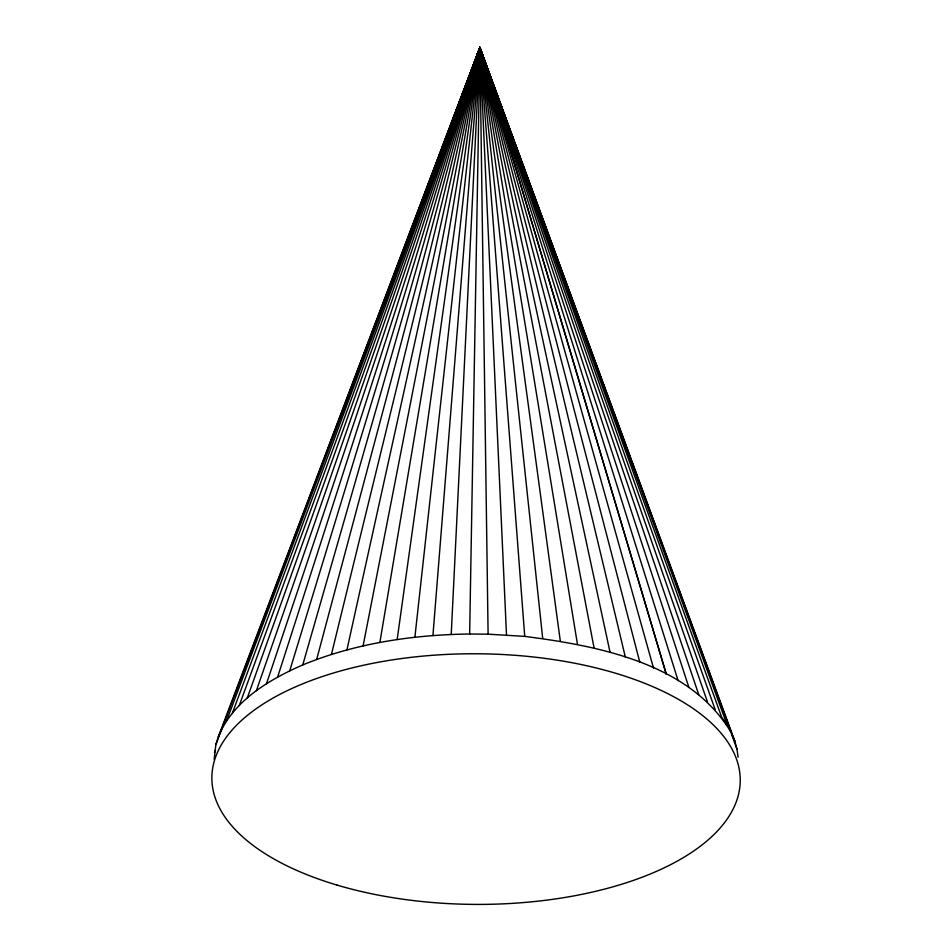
<?xml version="1.0" encoding="UTF-8"?>
<svg xmlns="http://www.w3.org/2000/svg" width="952" height="952" viewBox="0 0 952 952"><rect width="100%" height="100%" fill="white"/><g stroke="black" fill="none" stroke-linecap="round" stroke-linejoin="round"><path stroke-width="1.43" d="M214.152 759.398L215.854 744.69L218.353 736.658L479.879 47.6L479.939 50.575L479.879 47.6L734.813 741.156L731.553 733.111M218.353 736.658C233.133 700.886 268.821 679.74 302.76 664.924C355.489 643.183 412.87 634.746 469.645 634.008L479.879 47.6L731.553 733.111C690.188 663.211 598.939 646.027 524.719 636.376M215.854 744.69L479.879 47.6L721.723 717.261L727.185 725.138L479.879 47.6L479.737 50.575L479.879 47.6L661.842 544.163M451.224 634.46L479.879 47.6L549.518 238.988M479.677 50.563L479.879 47.6L508.57 127.342M432.934 635.543L479.879 47.6L715.142 709.514M707.479 701.945L479.879 47.6L479.582 50.563L479.879 47.6L501.728 109.23M414.882 637.245L479.879 47.6L488.495 72.911M479.534 50.551L479.879 47.6L698.732 694.591M479.475 50.539L479.879 47.6L488.293 72.971M397.162 639.554L479.879 47.6L688.927 687.475M479.201 52.003L479.879 47.6L486.27 67.413L479.879 47.6L404.493 247.877M379.872 642.445L479.879 47.6L678.098 680.656M479.142 51.991L479.879 47.6L483.414 58.941M479.07 51.979L479.879 47.6L482.45 56.144M363.093 645.908L479.879 47.6L666.281 674.171L479.879 47.6L226.635 720.759M653.5 668.054L479.879 47.6L478.999 51.967L479.879 47.6L481.938 54.74L479.879 47.6L449.249 129.781M346.921 649.918L479.879 47.6L481.855 54.776L479.879 47.6L232.443 712.965M478.19 54.847L479.879 47.6L639.839 662.342M331.427 654.441L479.879 47.6L481.676 54.811M478.094 54.811L479.879 47.6L625.333 657.07M610.042 652.275L479.879 47.6L477.999 54.788L479.879 47.6L481.569 54.835L479.879 47.6L456.805 110.361M316.671 659.462L479.879 47.6L480.772 51.967L479.879 47.6L239.333 705.325M302.76 664.924L479.879 47.6L594.06 647.979M577.447 644.23L479.879 47.6L477.821 54.74L479.879 47.6L480.641 51.991L479.879 47.6L467.265 82.515M289.717 670.827L479.879 47.6L480.498 52.015L479.879 47.6L247.318 697.887M477.654 54.692L479.879 47.6L560.3 641.017M277.615 677.098L479.879 47.6L542.688 638.399M475.286 61.737L479.879 47.6L480.189 50.551L479.879 47.6L467.492 82.61M472.323 70.127L479.879 47.6L524.731 636.376L488.09 634.175L469.633 634.008M266.489 683.738L479.879 47.6L480.094 50.563M472.121 70.067L479.879 47.6L480.046 50.575L479.879 47.6L256.385 690.676M461.72 97.877L465.254 88.096M451.165 125.712L455.782 113.157M422.783 200.812L424.342 196.636M428.495 185.485L430.042 181.308M433.16 172.955L435.754 165.993M438.872 157.639L441.466 150.666M443.549 145.097L447.702 133.958M214.438 752.711L215.485 749.938M373.077 331.32L376.742 321.586M378.837 316.016L381.454 309.067M383.549 303.498L387.214 293.763M389.308 288.206L391.927 281.245M394.021 275.687L397.686 265.953M399.78 260.384L402.922 252.042M662.866 546.948L682.81 601.355M683.822 604.139L689.45 619.49M690.474 622.275L696.091 637.626M697.114 640.41L702.743 655.749M703.754 658.534L710.406 676.682M711.43 679.466L717.046 694.805M718.07 697.59L723.698 712.941M724.71 715.726L730.339 731.077M731.362 733.861L736.991 749.212L738.074 757.256M550.53 241.772L553.076 248.758M554.6 252.946L557.134 259.932M558.158 262.728L559.681 266.917M562.215 273.902L563.751 278.103M564.762 280.888L566.285 285.076M509.582 130.138L516.127 148.322M518.138 153.915L522.672 166.505M526.694 177.703L529.217 184.7M506.702 123.236L508.19 127.437M734.813 741.144L736.991 749.212M479.891 50.575L479.879 47.6L506.5 634.96M479.879 47.6L488.102 634.175M337.032 885.086A264.192 125.319 0.3 0 0 740.12 783.984A264.192 125.319 0.3 0 0 351.002 668.185A264.192 125.319 0.3 0 0 337.032 885.086"/></g></svg>
